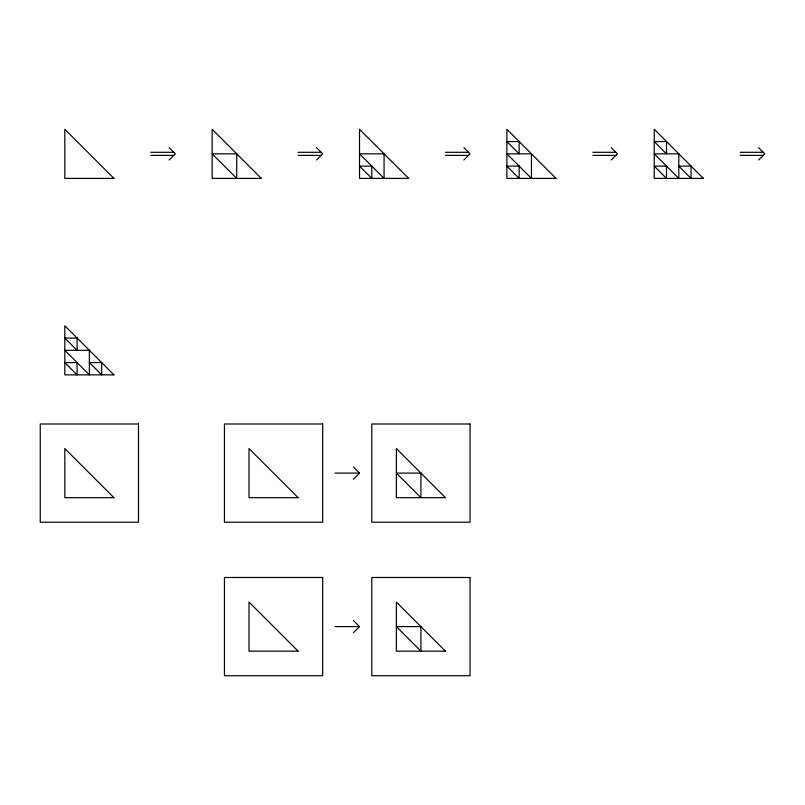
<?xml version="1.0" encoding="UTF-8"?>
<svg xmlns="http://www.w3.org/2000/svg" width="805" height="805" viewBox="0 0 805 805"><rect width="100%" height="100%" fill="white"/><g stroke="black" fill="none" stroke-linecap="round" stroke-linejoin="round"><path stroke-width="1.21" d="M169.191 159.974L175.329 153.835L169.191 147.697M316.546 159.974L322.684 153.835L316.546 147.697M463.901 159.974L470.04 153.835L463.901 147.697M611.257 159.974L617.395 153.835L611.257 147.697M353.385 479.247L359.523 473.109L353.385 466.97M758.612 159.974L764.75 153.835L758.612 147.697M353.385 632.74L359.523 626.602L353.385 620.464M150.766 152.306L173.789 152.306M298.122 152.306L321.145 152.306M445.477 152.306L468.5 152.306M592.832 152.306L615.855 152.306M740.187 152.306L763.21 152.306M150.766 155.375L173.789 155.375M298.122 155.375L321.145 155.375M445.477 155.375L468.5 155.375M592.832 155.375L615.855 155.375M740.187 155.375L763.21 155.375M334.961 473.109L359.523 473.109M334.961 626.602L359.523 626.602M519.155 141.559L506.878 141.559L519.155 153.835L519.155 141.559M666.51 141.559L654.234 141.559L666.51 153.835L666.51 141.559M236.72 153.835L212.168 153.835L236.72 178.398L236.72 153.835M384.076 153.835L359.523 153.835L384.076 178.398L384.076 153.835M531.441 153.835L506.878 153.835L531.441 178.398L531.441 153.835M678.796 153.835L654.234 153.835L678.796 178.398L678.796 153.835M371.799 166.112L359.523 166.112L371.799 178.398L371.799 166.112M519.155 166.112L506.878 166.112L519.155 178.398L519.155 166.112M666.51 166.112L654.234 166.112L666.51 178.398L666.51 166.112M691.072 166.112L678.796 166.112L691.072 178.398L691.072 166.112M113.928 178.398L64.813 178.398L64.813 129.273L113.928 178.398M261.283 178.398L212.168 178.398L212.168 129.273L261.283 178.398M408.638 178.398L359.523 178.398L359.523 129.273L408.638 178.398M555.993 178.398L506.878 178.398L506.878 129.273L555.993 178.398M703.349 178.398L654.234 178.398L654.234 129.273L703.349 178.398M77.089 338.03L64.813 338.03L77.089 350.316L77.089 338.03M89.365 350.316L64.813 350.316L89.365 374.868L89.365 350.316M77.089 362.592L64.813 362.592L77.089 374.868L77.089 362.592M101.651 362.592L89.365 362.592L101.651 374.868L101.651 362.592M113.928 374.868L64.813 374.868L64.813 325.753L113.928 374.868M138.49 423.994L40.25 423.994L40.25 522.224L138.49 522.224L138.49 423.994M322.684 423.994L224.444 423.994L224.444 522.224L322.684 522.224L322.684 423.994M470.04 423.994L371.799 423.994L371.799 522.224L470.04 522.224L470.04 423.994M420.924 473.109L396.362 473.109L420.924 497.671L420.924 473.109M113.928 497.671L64.813 497.671L64.813 448.546L113.928 497.671M298.122 497.671L249.007 497.671L249.007 448.546L298.122 497.671M445.477 497.671L396.362 497.671L396.362 448.546L445.477 497.671M322.684 577.487L224.444 577.487L224.444 675.727L322.684 675.727L322.684 577.487M470.04 577.487L371.799 577.487L371.799 675.727L470.04 675.727L470.04 577.487M420.924 626.602L396.362 626.602L420.924 651.165L420.924 626.602M298.122 651.165L249.007 651.165L249.007 602.049L298.122 651.165M445.477 651.165L396.362 651.165L396.362 602.049L445.477 651.165"/></g></svg>
